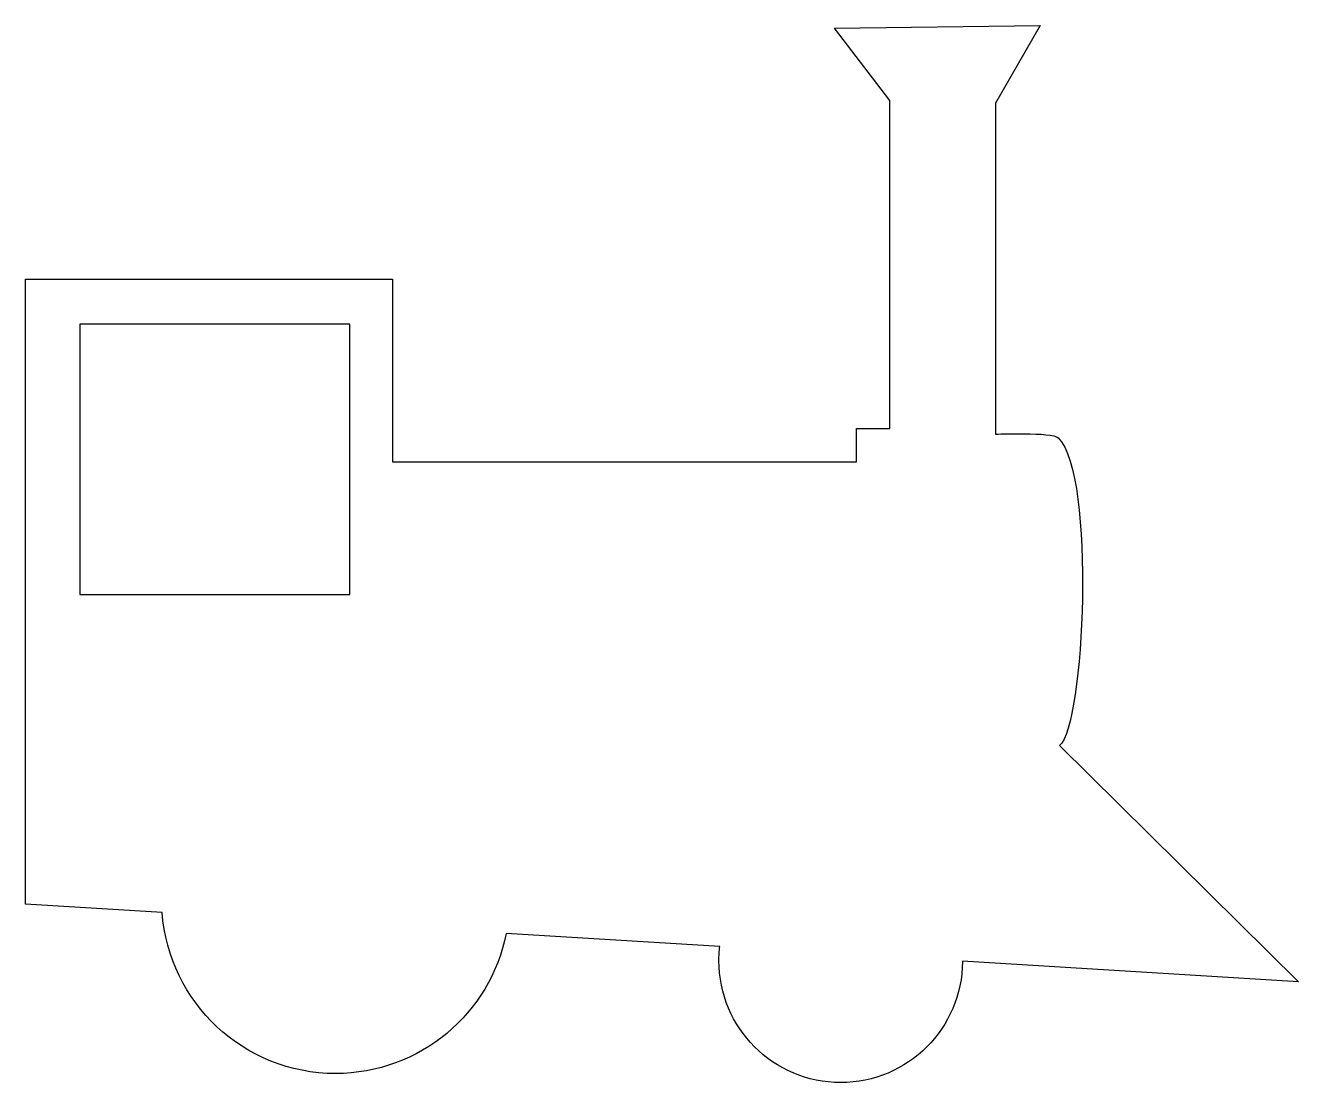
# Model space of a CAD drawing. Header units: centimetres. Extents: x -7.9 to 7.9, y -6.5 to 6.5.
import ezdxf

# ---------------------------------------------------------------- set-up
doc = ezdxf.new("R2010")
doc.units = ezdxf.units.CM
doc.header["$MEASUREMENT"] = 0
doc.layers.add('Camada 1', color=7, linetype='Continuous')

msp = doc.modelspace()

# ---------------------------------------------------------------- linework, layer by layer
at = {"layer": 'Camada 1'}
for points, knots in [([(7.87747, -5.29392), (7.87747, -5.29392), (4.91911, -2.36993), (4.91911, -2.36993), (4.91911, -2.36993), (5.2287, -2.12911), (5.37118, 0.97054), (4.90392, 1.43782), (4.90392, 1.43782), (4.82989, 1.51182), (4.1279, 1.48283), (4.1279, 1.48283), (4.1279, 1.48283), (4.1279, 1.48283), (4.1279, 5.57633), (4.1279, 5.57633), (4.1279, 5.57633), (4.1279, 5.57633), (4.67831, 6.53952), (4.67831, 6.53952), (4.67831, 6.53952), (4.67831, 6.53952), (2.13278, 6.50513), (2.13278, 6.50513), (2.13278, 6.50513), (2.13278, 6.50513), (2.82078, 5.61073), (2.82078, 5.61073), (2.82078, 5.61073), (2.82078, 5.61073), (2.82078, 1.5516), (2.82078, 1.5516), (2.82078, 1.5516), (2.82078, 1.5516), (2.40795, 1.5516), (2.40795, 1.5516), (2.40795, 1.5516), (2.40795, 1.5516), (2.40795, 1.1388), (2.40795, 1.1388), (2.40795, 1.1388), (2.40795, 1.1388), (-3.33674, 1.13879), (-3.33674, 1.13879), (-3.33674, 1.13879), (-3.33674, 1.13879), (-3.33674, 3.40177), (-3.33674, 3.40177), (-3.33674, 3.40177), (-3.33674, 3.40177), (-7.87747, 3.40177), (-7.87747, 3.40177), (-7.87747, 3.40177), (-7.87747, 3.40177), (-7.87747, -4.3307), (-7.87747, -4.3307), (-7.87747, -4.3307), (-7.87747, -4.3307), (-6.18652, -4.43407), (-6.18652, -4.43407), (-6.18652, -4.43407), (-6.10513, -5.549), (-5.17547, -6.42837), (-4.0398, -6.42837), (-4.0398, -6.42837), (-2.99414, -6.42837), (-2.12284, -5.68288), (-1.92774, -4.69445), (-1.92774, -4.69445), (-1.92774, -4.69445), (0.71524, -4.856), (0.71524, -4.856), (0.71524, -4.856), (0.70849, -4.91389), (0.70466, -4.9726), (0.70466, -5.03229), (0.70466, -5.03229), (0.70466, -5.86472), (1.37948, -6.53949), (2.21191, -6.53949), (2.21191, -6.53949), (3.04188, -6.53949), (3.71501, -5.86867), (3.71898, -5.03962), (3.71898, -5.03962), (3.71898, -5.03962), (7.87747, -5.29392), (7.87747, -5.29392)], [0, 0, 0, 0, 0.04347826, 0.04347826, 0.04347826, 0.04347826, 0.08695652, 0.08695652, 0.08695652, 0.08695652, 0.13043478, 0.13043478, 0.13043478, 0.13043478, 0.17391304, 0.17391304, 0.17391304, 0.17391304, 0.2173913, 0.2173913, 0.2173913, 0.2173913, 0.26086957, 0.26086957, 0.26086957, 0.26086957, 0.30434783, 0.30434783, 0.30434783, 0.30434783, 0.34782609, 0.34782609, 0.34782609, 0.34782609, 0.39130435, 0.39130435, 0.39130435, 0.39130435, 0.43478261, 0.43478261, 0.43478261, 0.43478261, 0.47826087, 0.47826087, 0.47826087, 0.47826087, 0.52173913, 0.52173913, 0.52173913, 0.52173913, 0.56521739, 0.56521739, 0.56521739, 0.56521739, 0.60869565, 0.60869565, 0.60869565, 0.60869565, 0.65217391, 0.65217391, 0.65217391, 0.65217391, 0.69565217, 0.69565217, 0.69565217, 0.69565217, 0.73913043, 0.73913043, 0.73913043, 0.73913043, 0.7826087, 0.7826087, 0.7826087, 0.7826087, 0.82608696, 0.82608696, 0.82608696, 0.82608696, 0.86956522, 0.86956522, 0.86956522, 0.86956522, 0.91304348, 0.91304348, 0.91304348, 0.91304348, 1, 1, 1, 1]), ([(-7.20624, 2.84295), (-7.20624, 2.84295), (-3.86249, 2.84295), (-3.86249, 2.84295), (-3.86249, 2.84295), (-3.86249, 2.84295), (-3.86249, -0.50083), (-3.86249, -0.50083), (-3.86249, -0.50083), (-3.86249, -0.50083), (-7.20624, -0.50083), (-7.20624, -0.50083), (-7.20624, -0.50083), (-7.20624, -0.50083), (-7.20624, 2.84295), (-7.20624, 2.84295)], [0, 0, 0, 0, 0.2, 0.2, 0.2, 0.2, 0.4, 0.4, 0.4, 0.4, 0.6, 0.6, 0.6, 0.6, 1, 1, 1, 1])]:
    msp.add_open_spline(points, degree=3, knots=knots, dxfattribs=at)

doc.saveas('drawing.dxf')
